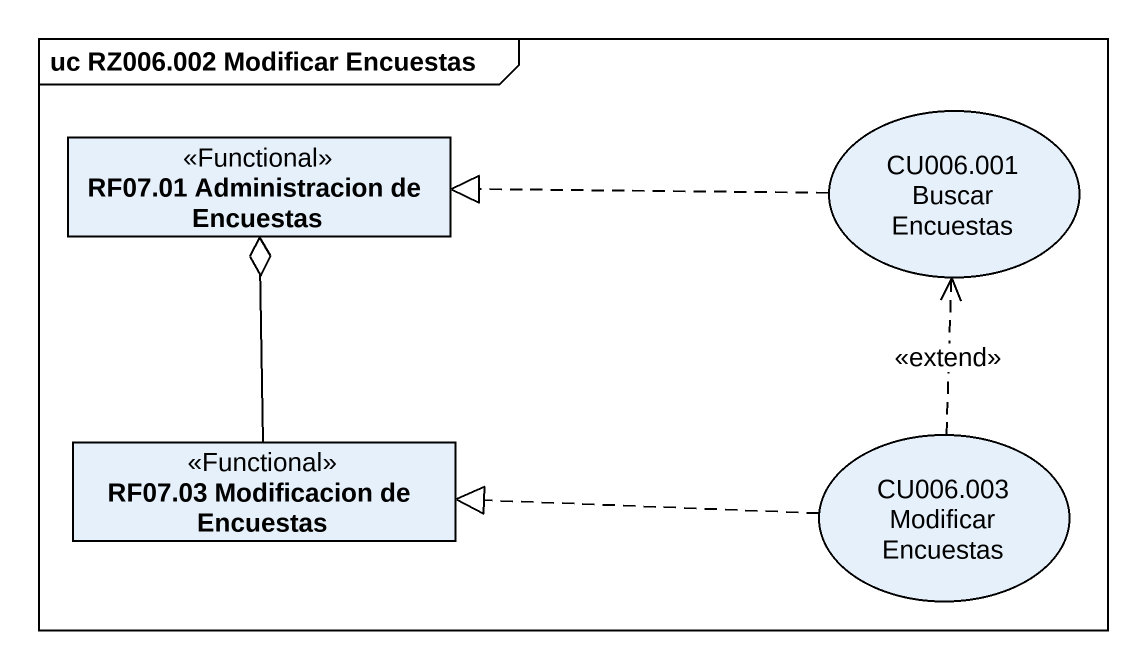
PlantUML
@startuml
mainframe uc RZ006.002 Modificar Encuestas
allowmixing
hide circle
hide empty members
class "RF07.01 Administracion de Encuestas" as RF07_01_Administracion_de <<Functional>>
usecase "CU006.001 Buscar Encuestas" as CU006_001_Buscar_Encuestas
class "RF07.03 Modificacion de Encuestas" as RF07_03_Modificacion_de <<Functional>>
usecase "CU006.003 Modificar Encuestas" as CU006_003_Modificar
CU006_001_Buscar_Encuestas .left.|> RF07_01_Administracion_de
RF07_03_Modificacion_de -up-o RF07_01_Administracion_de
CU006_003_Modificar .up.> CU006_001_Buscar_Encuestas : <<extend>>
CU006_003_Modificar .left.|> RF07_03_Modificacion_de
@enduml
